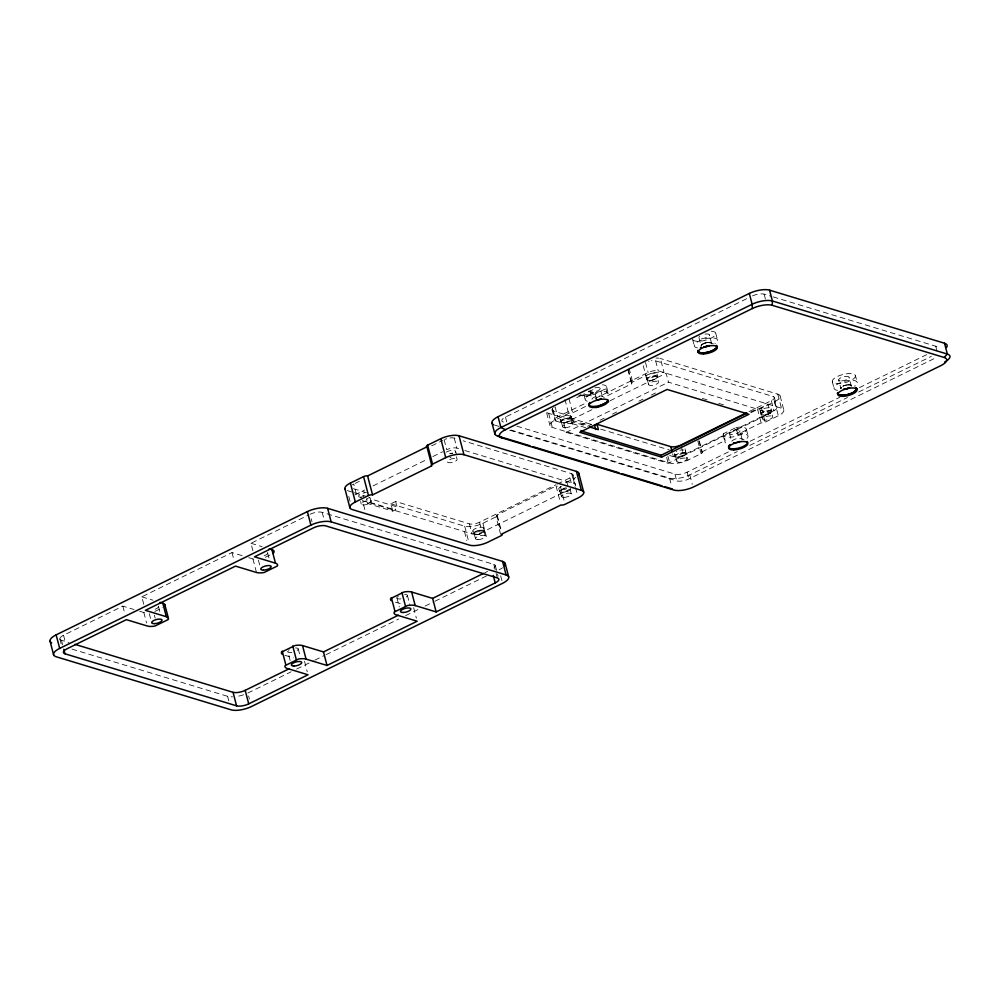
<?xml version="1.0" encoding="UTF-8"?>
<svg xmlns="http://www.w3.org/2000/svg" width="1000" height="1000" viewBox="0 0 1000 1000"><rect width="100%" height="100%" fill="white"/><g stroke="black" fill="none" stroke-linecap="round" stroke-linejoin="round"><path stroke-width="0.75" stroke-dasharray="5 3.75" d="M698.938 337.6L701.125 346A4.875 1.725 -14.6 0 0 701.225 346.213L701.25 345.325M711.562 343.537A4.875 1.725 -14.6 0 1 711.513 343.75L711.562 343.4A5.1 1.8 -14.6 0 0 711.55 343.3L709.35 334.875M851.263 386.05L851.263 385.662A5.1 1.8 -14.6 0 1 851.287 385.875A4.875 1.725 -14.6 0 1 851.213 386.175L851.213 386.188M841.175 387.425L841.038 388.713A5.1 1.8 -14.6 0 1 840.975 388.638A4.875 1.725 -14.6 0 1 840.85 388.387L838.662 380M367.625 503.488L370 502.325L371.875 499.263L397.038 506.9L395.15 509.963L392.788 511.125L367.625 503.488L366.475 499.113M584.113 393.762A11.963 4.225 -14.6 0 0 594.562 394.237L606.112 388.562A11.963 4.225 -14.6 0 0 602.45 384.762M605.913 388.837L607.875 395.337A11.963 4.225 -14.6 0 0 594.95 392.663A11.963 4.225 -14.6 0 0 587.288 401.213M701.45 345.037L704.513 343.2M841.175 387.425L841.3 387.275A4.875 1.725 -14.6 0 0 841.038 387.612A5.1 1.8 -14.6 0 0 840.913 387.9M842.775 386.238L845.238 385.275M355.138 483.387L359.312 481.35M431.625 445.863L442.75 440.412M503.4 422.088A8.975 3.175 -14.6 0 1 505.487 417.062L749.175 297.5M59.862 638.812A8.975 3.175 -14.6 0 1 63.537 635.237L122.85 606.138L134.037 609.525M143.787 604.338L141.838 596.825L231.988 552.587L243.162 555.975M252.925 550.788L250.963 543.275L308.663 514.963M354.963 494.888A7.475 2.637 -14.6 0 1 356.362 494.087L364.7 490M373.05 485.9L427.275 459.288M432.837 456.562L442.575 451.788M578.688 395.775L581.062 394.613L581.263 395.425L586.3 396.95L593.413 393.462L593.212 392.65L588.175 391.112L588.387 391.925L593.413 393.462M581.263 395.425L575.337 398.338L575.125 397.525M588.387 391.925L594.312 389.025M582.312 394.988L586.087 396.138L593.212 392.65M154.9 611.45L162.787 607.587M265.35 557.263L270.6 554.688M591.9 409.688L563.875 423.425L556 421.037A7.475 2.637 -14.6 0 1 557.737 416.85L586.938 402.525M595.288 398.438L648.125 372.5A7.475 2.637 -14.6 0 1 658.25 370.863L781.462 408.225A13.45 4.75 -14.6 0 1 778.337 415.75L765.175 422.212A2.988 1.062 -14.6 0 1 761.125 422.863L737.738 434.338L735.975 427.575L723.425 433.725L725.188 440.487A11.95 4.225 -14.6 0 0 727.475 443.725M698.875 440.7L701.812 451.962A2.988 1.062 -14.6 0 1 701.112 453.638L687.95 460.1A13.45 4.75 -14.6 0 1 669.725 463.05L552.312 427.425A13.45 4.75 -14.6 0 1 555.438 419.9L568.6 413.438A2.988 1.062 -14.6 0 1 572.65 412.788L586.15 406.163M607.675 395.6L631.962 383.688A2.988 1.062 -14.6 0 1 632.663 382.013L645.825 375.55A13.45 4.75 -14.6 0 1 664.05 372.6L660.387 358.525A13.45 4.75 -14.6 0 0 655.95 358.05M392.788 511.125L390.875 503.812L395.625 501.488L469.425 523.875A7.475 2.637 -14.6 0 0 479.55 522.238L556.038 484.712M585.675 427.688L570.875 423.2L569.462 417.788L571.838 416.625L573.25 422.038L586.575 426.075M610.1 400.75L666.137 373.263L668.462 382.188L770.438 413.125L768.112 404.2L749.912 413.137M570.875 423.2L573.25 422.038M563.875 423.425L566.213 432.362L668.462 382.188M587.6 426.312L591.75 424.275M600.075 420.2L604.225 418.15M612.537 414.075L616.7 412.038M638.875 401.163L643.037 399.113M651.35 395.037L655.5 393M557.425 484.038L569.938 477.887A7.475 2.637 -14.6 0 0 571.675 473.713L463.188 440.8M500.625 534.288L496.075 516.8A2.988 1.062 -14.6 0 0 496.775 515.125L556.075 486.025A2.988 1.062 -14.6 0 0 557.413 486.112M390.875 503.812L464.688 526.213A13.45 4.75 -14.6 0 0 482.912 523.263L496.075 516.8M565.4 482.788L573.3 478.913A13.45 4.75 -14.6 0 0 575.8 477.475M364.837 509.6L362.5 500.662L472.038 533.888A7.475 2.637 -14.6 0 0 482.163 532.25L572.55 487.9M749.062 411.575L771.312 400.662A7.475 2.637 -14.6 0 0 773.05 396.475L655.638 360.85A7.475 2.637 -14.6 0 0 651.4 360.737M750.562 412.175L757.45 408.787A2.988 1.062 -14.6 0 0 761.5 408.137L774.675 401.675A13.45 4.75 -14.6 0 0 777.8 394.15L660.387 358.525M669.638 455.513L673.413 456.662A7.475 2.637 -14.6 0 0 683.538 455.025L773.925 410.675A7.475 2.637 -14.6 0 0 775.662 406.488L773.05 396.475M566.213 432.362L668.188 463.3L770.438 413.125M701.812 451.962L725.188 440.487M516.825 426.163L674.987 474.137A8.975 3.175 -14.6 0 0 687.138 472.175L729.163 451.562M750.163 441.25L839.8 397.275M859.412 387.65L926.637 354.675M484.825 572.775L487.575 571.425M510.913 430.012L669.55 478.137A14.95 5.288 -14.6 0 0 689.8 474.862L737.262 451.587M749.825 445.425L847.525 397.475M858.688 392L931.275 356.388M247.862 693.037L291.125 671.8M296.712 669.062L313.463 660.85M314.85 660.163L324.625 655.362M326.025 654.688L398.6 619.075M405.588 615.65L419.538 608.8M425.125 606.062L433.5 601.95M434.9 601.263L489.338 574.562M509.637 430.213L676.75 480.913A8.975 3.175 -14.6 0 0 688.9 478.938L935.4 358A8.975 3.175 -14.6 0 0 936.287 357.537M704.525 343.2L708.2 342.375M845.238 385.275L849.65 384.787L853.138 386.275M713.413 343.888L708.213 342.375A4.875 1.725 -14.6 0 0 707.775 342.425M752.463 295.9A8.975 3.175 -14.6 0 1 764.137 294.163L771.587 296.425M773.088 296.875L935.725 346.213A8.975 3.175 -14.6 0 1 936.938 348.787M702.312 398.4L708.263 400.2M718.675 403.363L724.638 405.163M552.537 408.675A7.475 2.637 -14.6 0 0 553.387 411.025L571.838 416.625M569.462 417.788L594.625 425.412M547.05 412.575A13.45 4.75 -14.6 0 0 548.65 413.35L588.775 425.525M600.662 429.137L666.062 448.975A13.45 4.75 -14.6 0 0 669.05 449.425M494.6 425.062L499.05 426.413M450.025 437.975A7.475 2.637 -14.6 0 1 454.263 438.088L457.238 438.988M444.137 439.725L446.75 449.738A7.475 2.637 -14.6 0 1 456.875 448.1L459.5 448.9M464.762 450.5L574.288 483.725A7.475 2.637 -14.6 0 1 574.95 486.275M353.438 488.688L364.787 492.137M347.262 490.588L352.95 492.312M354.363 492.738L365.725 496.188M370 502.325L395.15 509.963M310.038 514.288A8.975 3.175 -14.6 0 1 322.188 512.325L493.787 564.388L497.312 577.913M250.963 543.275L262.15 546.663M248.762 557.675L252.95 558.95A11.963 4.225 -14.6 0 0 255.012 559.312M395.475 602.188L402.463 604.3M141.838 596.825L153.012 600.212M139.625 611.225L143.825 612.487A11.963 4.225 -14.6 0 0 145.875 612.863M284.938 655.3L293.325 657.85M59.962 639.212A8.975 3.175 -14.6 0 0 61.45 640.25L68.913 642.513M71.938 649.087L227.613 696.312A14.95 5.288 -14.6 0 0 232.537 696.838M741.55 438.612L744.013 439.825M604.288 397.438L601.825 396.225A5.387 1.9 -14.6 0 0 595.075 396.875A5.387 1.9 -14.6 0 0 592.288 399.963M850.837 385.138L850.688 385.062A4.875 1.725 -14.6 0 1 850.875 385.2L850.837 385.15A5.1 1.8 -14.6 0 0 850.375 384.963M711.25 342.875A5.1 1.8 -14.6 0 1 711.425 343.038L710.962 342.675A5.1 1.8 -14.6 0 0 710.65 342.575M851.225 385.55L850.962 385.238A5.1 1.8 -14.6 0 1 851.15 385.425A4.875 1.725 -14.6 0 1 851.263 385.7L849.075 377.262M711.538 343.275L711.438 343.05A4.875 1.725 -14.6 0 1 711.538 343.312L711.562 343.4M559.987 419.062L560.075 419.312A5.675 2.013 -14.6 0 0 568.913 418.562A5.675 2.013 -14.6 0 0 567.775 415.312A5.675 2.013 -14.6 0 0 559.987 419.062L560.712 421.838M771.25 408.825A5.675 2.013 -14.6 0 1 763.2 412.575A5.675 2.013 -14.6 0 1 762.75 409.1A5.675 2.013 -14.6 0 1 771.25 408.825L771.938 411.438M685.212 450.887L685.938 453.638M571.7 418.975L570.988 416.213L571.725 419.113A5.675 2.013 -14.6 0 1 563.575 422.825A5.675 2.013 -14.6 0 1 563.325 419.3A5.675 2.013 -14.6 0 1 571.725 419.113M483.837 528.112L484.562 530.862A5.675 2.013 -14.6 0 1 476.75 534.7A5.675 2.013 -14.6 0 1 475.875 531.337A5.675 2.013 -14.6 0 1 484.562 530.862M935.725 346.213L937.138 351.625M855.45 375.613A11.963 4.225 -14.6 0 1 839.013 383.675A11.963 4.225 -14.6 0 1 837.163 376.6A11.963 4.225 -14.6 0 1 855.45 375.613L857.212 382.388M832.3 381.65L834.062 388.413M764.137 294.163L765.9 300.925M780.15 395.988L783.812 410.062M777.8 394.15L781.462 408.225M774.362 397.5L776.963 407.512M774.675 401.675L778.337 415.75M771.312 400.662L773.925 410.675M771.35 411.587A5.088 1.8 -14.6 0 1 764.375 415.012A5.088 1.8 -14.6 0 1 763.587 412A5.088 1.8 -14.6 0 1 771.35 411.587L772.7 416.725A5.088 1.8 -14.6 0 1 765.713 420.163A5.088 1.8 -14.6 0 1 764.925 417.15A5.088 1.8 -14.6 0 1 772.7 416.725M761.5 408.137L765.175 422.212M761.513 414.15L762.862 419.288M760.225 411.575L760.938 414.3M757.45 408.787L761.125 422.863M746.312 429.162L748.075 435.925M715.725 333.225L717.487 339.988M739.95 430.825A5.387 1.9 -14.6 0 1 732.55 434.45A5.387 1.9 -14.6 0 1 731.712 431.262A5.387 1.9 -14.6 0 1 739.95 430.825L742.125 439.212M729.525 433.537L731.712 441.925M723.162 435.188L724.925 441.962M692.575 339.25L694.338 346.025M699.4 441.112L702.325 452.375M697.812 440.975L701.112 453.638M685.013 448.837L687.95 460.1M685.35 453.787A5.088 1.8 -14.6 0 1 678.375 457.212A5.088 1.8 -14.6 0 1 677.588 454.2A5.088 1.8 -14.6 0 1 685.35 453.787L686.7 458.925A5.088 1.8 -14.6 0 1 679.712 462.35A5.088 1.8 -14.6 0 1 678.925 459.338A5.088 1.8 -14.6 0 1 686.7 458.925M689.8 474.862L692.262 484.338M681.3 446.438L683.538 455.025M687.138 472.175L688.9 478.938M655.638 360.85L658.25 370.863M657 374.062L657.712 376.788M657.125 376.938A5.088 1.8 -14.6 0 1 650.138 380.363A5.088 1.8 -14.6 0 1 649.362 377.35A5.088 1.8 -14.6 0 1 657.125 376.938L658.462 382.075A5.088 1.8 -14.6 0 1 651.488 385.5A5.088 1.8 -14.6 0 1 650.7 382.488A5.088 1.8 -14.6 0 1 658.462 382.075M675.512 456.35L676.862 461.488M674.938 456.5L674.225 453.775A5.675 2.013 -14.6 0 0 682.625 453.462A5.675 2.013 -14.6 0 0 682.613 449.95M672.663 453.8L673.413 456.662M674.987 474.137L676.75 480.913M645.512 362.488L648.125 372.5M667.887 456.012L669.725 463.05M647.288 379.5L648.625 384.637M643.263 365.7L645.825 375.55M646.712 379.65L646.012 376.962A5.675 2.013 -14.6 0 0 654.538 376.55A5.675 2.013 -14.6 0 0 654.188 373.1A5.675 2.013 -14.6 0 0 645.987 376.7M666.637 457.35L668.188 463.3M669.55 478.137L671.663 486.262M629 367.938L632.663 382.013M628.3 369.613L631.962 383.688M627.775 369.2L631.45 383.275M606.587 386.775L608.35 393.537M594.875 387.863A5.387 1.9 -14.6 0 1 600.225 388.475L602.413 396.825M595.188 394.1L596.95 400.863M589.8 391.138L591.987 399.538M586.087 396.138L586.3 396.95M583.787 394.15L585.2 399.562M568.987 398.713L572.65 412.788M571.125 419.125L572.463 424.275M564.938 399.363L568.6 413.438M561.287 421.688L562.625 426.838M555.125 406.838L557.737 416.85M572.987 474.738L575.588 484.75M573.3 478.913L575.2 486.2M575.575 487.65L577.475 494.938M571.675 473.713L574.288 483.725M553.387 411.025L556 421.037M552.5 408.638L555.438 419.9M552.087 410L554.7 420.012M569.938 477.887L571.8 485.05M571.325 493.963L569.975 488.825A5.088 1.8 -14.6 0 1 565.188 491.925A5.088 1.8 -14.6 0 1 560.15 491.025A5.088 1.8 -14.6 0 1 566.213 488.05M566.737 481.438L568.288 487.388M548.65 413.35L552.312 427.425M546.663 412.912L549.963 425.575M560.513 486.825L564.688 502.863M560.138 491.388L561.487 496.525M558.85 488.8L559.562 491.538M556.075 486.025L560.25 502.05M505.487 417.062L506.887 422.475M497.287 515.538L501.463 531.562M496.775 515.125L500.95 531.15M500.662 575.775L502.238 581.788M495.35 565.612L498.088 576.138M482.912 523.263L487.088 539.288M483.975 531.013L485.325 536.163M479.55 522.238L482.163 532.25M454.263 438.088L456.875 448.1M455.625 451.3L456.337 454.012M456.425 456.737L457.088 459.312A5.088 1.8 -14.6 0 1 450.112 462.738A5.088 1.8 -14.6 0 1 449.325 459.725A5.088 1.8 -14.6 0 1 457.088 459.312M474.137 533.575L475.487 538.725M472.85 531.013L473.562 533.737M469.425 523.875L472.038 533.888M464.688 526.213L468.862 542.238M464.487 531.6L466.812 540.538M395.625 501.488L397.038 506.9M413.638 607.7L416.388 618.225M407.4 595.45L409.75 604.475M396.938 597.913L399.288 606.938M370.087 497.65L371.087 501.512A5.088 1.8 -14.6 0 1 363.812 504.95A5.088 1.8 -14.6 0 1 363.587 501.8A5.088 1.8 -14.6 0 1 371.112 501.625M360.588 501.5L361.25 504.075M356.362 494.087L353.75 484.075A7.475 2.637 -14.6 0 0 352.362 484.875M348.787 496.413L350.3 502.25M322.188 512.325L324.15 519.837M311.212 518.8L312 521.812M304.513 661.237L307.25 671.762M298.263 648.988L300.225 656.513M267.675 553.062L269.237 559.075M290.15 660.475L287.8 651.462A5.387 1.9 -14.6 0 0 293.175 652.15M258.387 560.037L259.95 566.05M252.95 558.95L256.475 572.475M231.988 552.587L233.95 560.1M248.637 696.038L249.425 699.05M227.613 696.312L228.787 700.825M158.537 606.6L160.1 612.612M154.375 615.1L155.162 618.112M149.25 613.587L150.825 619.6M143.825 612.487L146.562 623.025M122.85 606.138L124.812 613.65M63.537 635.237L65.5 642.75M61.45 640.25L62.625 644.762M59.887 639.025L61.463 645.037M701.925 344.575A4.875 1.725 -14.6 0 1 702.288 344.312M702.712 344.038A4.875 1.725 -14.6 0 1 703.2 343.787M702.312 344.288A5.1 1.8 -14.6 0 1 702.763 344.012M703.263 343.738A5.1 1.8 -14.6 0 1 703.825 343.488M704.412 343.263A5.1 1.8 -14.6 0 1 705.037 343.05M705.675 342.863A5.1 1.8 -14.6 0 1 706.325 342.713M705.013 334.113A5.387 1.9 -14.6 0 1 709.163 335.662A5.387 1.9 -14.6 0 1 702.062 338.512A5.387 1.9 -14.6 0 1 699.638 336.262M707.438 342.55A5.1 1.8 -14.6 0 1 708.075 342.463M708.675 342.413A5.1 1.8 -14.6 0 1 709.25 342.4M709.775 342.425A5.1 1.8 -14.6 0 1 710.25 342.475A4.875 1.725 -14.6 0 1 710.688 342.638M711.263 331.188A11.963 4.225 -14.6 0 1 710.688 338.363A11.963 4.225 -14.6 0 1 692.987 339.975M706.562 342.625A4.875 1.725 -14.6 0 1 707.175 342.512M711.012 342.762A4.875 1.725 -14.6 0 1 711.263 342.912M837.45 390.337A11.963 4.225 -14.6 0 1 837.188 384.312A11.963 4.225 -14.6 0 1 853.425 380.412A11.963 4.225 -14.6 0 1 854.438 386.25M697.45 347.9A11.963 4.225 -14.6 0 1 697.613 341.838A11.963 4.225 -14.6 0 1 713.7 338.013A11.963 4.225 -14.6 0 1 714.85 343.775M735.975 427.575A11.95 4.225 -14.6 0 1 746.225 430.225A11.95 4.225 -14.6 0 1 732.525 436.938A11.95 4.225 -14.6 0 1 723.438 433.725M737.738 434.338A11.95 4.225 -14.6 0 1 747.4 434.975A11.95 4.225 -14.6 0 1 744.925 440.025M705.088 343.013A4.875 1.725 -14.6 0 1 705.713 342.837M701.175 345.525A4.875 1.725 -14.6 0 0 701.112 345.775A5.1 1.8 -14.6 0 0 701.125 345.962M701.562 344.938A5.1 1.8 -14.6 0 1 701.875 344.663M843.55 385.875A4.875 1.725 -14.6 0 1 844.112 385.65M600.225 388.475A5.387 1.9 -14.6 0 1 595.612 391.6A5.387 1.9 -14.6 0 1 589.85 391.262M590.025 390.337A5.387 1.9 -14.6 0 1 590.262 390.037M840.863 388.375A5.1 1.8 -14.6 0 1 840.837 388.188A4.875 1.725 -14.6 0 1 840.9 387.875M847.625 384.8A4.875 1.725 -14.6 0 1 848.213 384.75M848.75 384.738A4.875 1.725 -14.6 0 1 849.25 384.762M848.4 384.8A5.1 1.8 -14.6 0 1 848.975 384.787M849.5 384.812A5.1 1.8 -14.6 0 1 849.963 384.862M849.912 384.825A4.875 1.725 -14.6 0 1 850.3 384.913M843.037 386.1A5.1 1.8 -14.6 0 1 843.6 385.85M844.188 385.613A5.1 1.8 -14.6 0 1 844.812 385.412M676.25 451.538A5.675 2.013 -14.6 0 1 676.838 451.25M679.9 450.25A5.675 2.013 -14.6 0 1 681.65 449.988M844.925 385.363A4.875 1.725 -14.6 0 1 845.537 385.188A5.1 1.8 -14.6 0 1 846.1 385.075A4.875 1.725 -14.6 0 1 846.775 384.925M731.838 441.262A5.387 1.9 -14.6 0 1 738.312 438.363A5.387 1.9 -14.6 0 1 741.912 440.012M553.737 407.638A7.475 2.637 -14.6 0 1 554.05 407.438M648.575 361.337A7.475 2.637 -14.6 0 1 649.038 361.213M369.175 497.55A5.088 1.8 -14.6 0 1 368.825 497.825M367.137 498.762A5.088 1.8 -14.6 0 1 366.238 499.1M360.838 497.463A5.088 1.8 -14.6 0 1 361.25 497.188M363.125 496.3A5.088 1.8 -14.6 0 1 363.738 496.087M369.688 497.537A5.675 2.013 -14.6 0 1 368.837 498.162M367.725 498.75A5.675 2.013 -14.6 0 1 366.4 499.275M360.363 497.438A5.675 2.013 -14.6 0 1 361.362 496.825M362.587 496.262A5.675 2.013 -14.6 0 1 363.612 495.913M566.763 488.713A5.675 2.013 -14.6 0 1 559.513 489.487A5.675 2.013 -14.6 0 1 561.475 486.287M570.575 488.8A5.675 2.013 -14.6 0 1 564.725 492.238A5.675 2.013 -14.6 0 1 559.6 491.037A5.675 2.013 -14.6 0 1 566.35 487.8M361.238 497.35A5.675 2.013 -14.6 0 1 359.25 495.075A5.675 2.013 -14.6 0 1 366.4 492.537M446.275 452.137A5.675 2.013 -14.6 0 1 453.263 450.337A5.675 2.013 -14.6 0 1 455.188 452.425M444.95 439.363A7.475 2.637 -14.6 0 1 446.725 438.713M450.375 453.713A5.088 1.8 -14.6 0 1 452.6 453.325M450.975 457.488A5.675 2.013 -14.6 0 1 449.9 457.7M449.613 453.713A5.675 2.013 -14.6 0 1 452.475 453.113M243.6 694.775A14.95 5.288 -14.6 0 1 236.088 696.538M502.475 567.762A14.95 5.288 -14.6 0 1 499.1 569.763M158.325 606.15A5.387 1.9 -14.6 0 1 152.088 610.013M267.462 552.6A5.387 1.9 -14.6 0 1 262.575 556.213M404.663 594.4A5.387 1.9 -14.6 0 1 404.9 597.737M400.95 598.862A5.387 1.9 -14.6 0 1 397.075 597.375M397.575 596.788A5.387 1.9 -14.6 0 1 398.375 596.188M295.525 647.938A5.387 1.9 -14.6 0 1 295.763 651.275M288.438 650.325A5.387 1.9 -14.6 0 1 289.237 649.737M493.787 564.388A8.975 3.175 -14.6 0 1 492.987 568.688M841.625 380.9A5.375 1.9 -14.6 0 0 849.087 377.3A5.375 1.9 -14.6 0 0 840.913 377.688A5.375 1.9 -14.6 0 0 841.625 380.9M649.575 380.625A5.675 2.013 -14.6 0 0 657.725 376.912A5.675 2.013 -14.6 0 0 649.325 377.113A5.675 2.013 -14.6 0 0 649.575 380.625M565.188 427.713A5.088 1.8 -14.6 0 0 572.487 424.387A5.088 1.8 -14.6 0 0 564.963 424.562A5.088 1.8 -14.6 0 0 565.188 427.713M563.85 422.562A5.088 1.8 -14.6 0 0 571.15 419.25A5.088 1.8 -14.6 0 0 563.625 419.412A5.088 1.8 -14.6 0 0 563.85 422.562M677.8 457.475A5.675 2.013 -14.6 0 0 685.95 453.762A5.675 2.013 -14.6 0 0 677.55 453.95A5.675 2.013 -14.6 0 0 677.8 457.475M763.8 415.275A5.675 2.013 -14.6 0 0 771.95 411.562A5.675 2.013 -14.6 0 0 763.55 411.763A5.675 2.013 -14.6 0 0 763.8 415.275M564.05 497.4A5.088 1.8 -14.6 0 0 571.337 494.087A5.088 1.8 -14.6 0 0 563.825 494.25A5.088 1.8 -14.6 0 0 564.05 497.4M475.838 532A5.675 2.013 -14.6 0 0 483.875 528.25A5.675 2.013 -14.6 0 0 475.363 528.538A5.675 2.013 -14.6 0 0 475.838 532M476.7 534.462A5.088 1.8 -14.6 0 0 484 531.138A5.088 1.8 -14.6 0 0 476.475 531.312A5.088 1.8 -14.6 0 0 476.7 534.462M478.05 539.6A5.088 1.8 -14.6 0 0 485.337 536.275A5.088 1.8 -14.6 0 0 477.825 536.45A5.088 1.8 -14.6 0 0 478.05 539.6"/><path stroke-width="1.5" d="M697.812 350.688L698.062 351.625M716.6 345.6A9.862 3.487 -14.6 0 1 716.85 345.975A9.363 3.312 -14.6 0 1 716.975 346.425A9.862 3.487 -14.6 0 1 716.925 346.9A9.363 3.312 -14.6 0 1 716.838 347.125L716.712 347.413A9.363 3.312 -14.6 0 0 716.838 347.163L716.388 345.412M856.663 388.587L856.65 389.3A9.363 3.312 -14.6 0 1 856.45 389.75M769.575 290.163L944.525 343.237L947.337 354.062L944.137 357.463L772.25 305.312L772.387 300.988L769.575 290.163A14.95 5.288 -14.6 0 0 749.325 293.438L498.075 416.7A14.95 5.288 -14.6 0 0 492.537 423.938M697.812 350.712L697.85 350.475A9.862 3.487 -14.6 0 0 697.8 350.938A9.363 3.312 -14.6 0 0 697.95 351.425A9.862 3.487 -14.6 0 0 698.188 351.775L700.413 352.725M856.65 389.3L854.062 391.975A9.862 3.487 -14.6 0 1 853.188 392.488L852.087 393.025A9.862 3.487 -14.6 0 1 851.05 393.462L851.65 393.212M273.225 553.4L273.9 552.438A11.963 4.225 -14.6 0 0 271.938 549.637L269.137 548.787M398.387 615.188L323.488 651.925L302.525 645.575A11.963 4.225 -14.6 0 0 295 645.5L281.575 652.075A11.963 4.225 -14.6 0 0 282.125 654.2M64.975 653.787A8.975 3.175 -14.6 0 1 67.062 648.763L126.375 619.663L147.35 626.025A11.963 4.225 -14.6 0 0 154.863 626.1L168.287 619.513A11.963 4.225 -14.6 0 0 166.325 616.712L145.363 610.35L235.512 566.125L256.475 572.475A11.963 4.225 -14.6 0 0 264 572.55L277.425 565.975A11.963 4.225 -14.6 0 0 275.462 563.162L254.488 556.812L313.562 527.825A8.975 3.175 -14.6 0 1 325.712 525.862L497.312 577.913A8.975 3.175 -14.6 0 1 495.225 582.938L436.15 611.912L415.175 605.562A11.963 4.225 -14.6 0 0 407.663 605.487L394.237 612.062A11.963 4.225 -14.6 0 0 396.2 614.875L417.163 621.225L327.013 665.462L306.05 659.1A11.963 4.225 -14.6 0 0 298.525 659.025L285.1 665.612A11.963 4.225 -14.6 0 0 287.062 668.413L308.038 674.775L248.725 703.875A8.975 3.175 -14.6 0 1 236.575 705.837L64.975 653.787L63.8 649.275M483.45 573.45L432.625 598.387L411.65 592.025A11.963 4.225 -14.6 0 0 404.137 591.95L390.712 598.538A11.963 4.225 -14.6 0 0 391.262 600.65M715.825 348.5L716.712 347.425A9.862 3.487 -14.6 0 1 716.363 347.938A9.363 3.312 -14.6 0 1 715.837 348.475L714.338 349.588A9.363 3.312 -14.6 0 0 715.212 349A9.862 3.487 -14.6 0 0 715.8 348.512M854.875 391.438L854.9 391.413A9.862 3.487 -14.6 0 0 855.525 390.9M854.062 391.975L853.15 392.5A9.363 3.312 -14.6 0 1 852.163 392.987L851.587 393.237M713.462 350.1L714.338 349.588A9.862 3.487 -14.6 0 1 713.462 350.1L712.4 350.625A9.862 3.487 -14.6 0 1 711.325 351.075L710.075 351.525A9.862 3.487 -14.6 0 1 708.938 351.887L707.638 352.225A9.862 3.487 -14.6 0 1 706.438 352.475L705.15 352.688A9.363 3.312 -14.6 0 0 706.375 352.488L707.638 352.225M345.412 489.575A13.45 4.75 -14.6 0 1 350.4 483.062L363.562 476.6A2.988 1.062 -14.6 0 1 367.612 475.938L426.925 446.838A2.988 1.062 -14.6 0 1 427.625 445.175L440.788 438.713A13.45 4.75 -14.6 0 1 459.012 435.763L576.425 471.388A13.45 4.75 -14.6 0 1 578.462 474.888M50.6 642.113A14.95 5.288 -14.6 0 1 56.137 634.875L307.375 511.6A14.95 5.288 -14.6 0 1 327.625 508.325L502.575 561.4A14.95 5.288 -14.6 0 1 504.588 565.7M576.425 471.388L581.362 490.325A13.45 4.75 -14.6 0 1 578.237 497.85L565.062 504.312A2.988 1.062 -14.6 0 1 561.013 504.975L501.7 534.075A2.988 1.062 -14.6 0 1 501.012 535.75L487.837 542.2A13.45 4.75 -14.6 0 1 469.613 545.15L352.2 509.538A13.45 4.75 -14.6 0 1 355.337 502L368.5 495.538A2.988 1.062 -14.6 0 1 372.55 494.888L431.863 465.788A2.988 1.062 -14.6 0 1 432.55 464.113L427.625 445.175M432.55 464.113L445.725 457.65A13.45 4.75 -14.6 0 1 463.95 454.7L581.362 490.325M59.662 648.4L310.9 525.138A14.95 5.288 -14.6 0 1 331.15 521.862L506.1 574.938A14.95 5.288 -14.6 0 1 502.625 583.3L251.388 706.562A14.95 5.288 -14.6 0 1 231.137 709.837L56.188 656.762A14.95 5.288 -14.6 0 1 59.662 648.4L56.137 634.875M498.075 416.7L500.9 427.525A14.95 5.288 -14.6 0 0 497.425 435.9L502.025 437.9A14.688 5.188 -14.6 0 1 505.45 429.688L752.362 308.538A14.688 5.188 -14.6 0 1 772.25 305.312M596.1 407.625L608.7 401.438M746.287 412.938L680.925 445A7.475 2.637 -14.6 0 1 670.8 446.65L597 424.25L594.625 425.412L595.688 429.475M580.775 430.85L661.137 455.225L747.062 413.075M661.637 457.125L748.938 414.288L667.087 389.45L579.775 432.287L661.637 457.125L661.137 455.225M74.887 644.325L233.05 692.312A8.975 3.175 -14.6 0 0 245.2 690.337L289.337 668.688M848.5 388.2L849.6 387.663A4.875 1.725 -14.6 0 1 849.112 387.925A5.1 1.8 -14.6 0 1 848.55 388.175M711.85 350.863L711.3 351.087A9.363 3.312 -14.6 0 1 710.163 351.5L709.425 351.737M848.662 394.275L851.012 393.475A9.363 3.312 -14.6 0 1 849.887 393.888L849.837 393.913A9.862 3.487 -14.6 0 1 848.662 394.275L847.375 394.613M703.7 346.9A5.1 1.8 -14.6 0 0 704.275 346.887L709.35 345.55A5.1 1.8 -14.6 0 1 708.787 345.8A4.875 1.725 -14.6 0 1 708.175 346.05A5.1 1.8 -14.6 0 1 707.575 346.25A4.875 1.725 -14.6 0 1 706.975 346.425M843.925 389.288A5.1 1.8 -14.6 0 1 843.575 389.3L848.487 388.2A4.875 1.725 -14.6 0 1 847.9 388.438M842.712 395.25A9.363 3.312 -14.6 0 0 843.8 395.188A9.862 3.487 -14.6 0 0 844.837 395.075L847.362 394.613A9.862 3.487 -14.6 0 1 846.15 394.862A9.363 3.312 -14.6 0 1 844.925 395.062M703.962 352.812L705.15 352.688A9.862 3.487 -14.6 0 1 704 352.812L702.812 352.875A9.862 3.487 -14.6 0 1 701.787 352.875L700.788 352.788A9.363 3.312 -14.6 0 0 701.75 352.863L702.812 352.875M843.713 395.2L844.875 395.075M843.675 395.213L842.537 395.262A9.862 3.487 -14.6 0 1 841.513 395.262L842.537 395.262M837.562 393.562L837.525 393.35A9.862 3.487 -14.6 0 1 837.575 392.875L837.525 393.338A9.363 3.312 -14.6 0 0 837.562 393.562L839.663 395.025A9.862 3.487 -14.6 0 0 840.487 395.175L841.475 395.262A9.363 3.312 -14.6 0 1 840.55 395.175M700.362 352.725L700.788 352.788A9.862 3.487 -14.6 0 1 699.963 352.638A9.363 3.312 -14.6 0 1 699.338 352.438M840.512 395.175L839.663 395.025A9.363 3.312 -14.6 0 1 839.062 394.825M589.525 426.975L598.413 429.663L597 424.25M497.425 435.9L530.037 445.788M533 446.688L619 472.775M621.962 473.675L661.988 485.825M664.963 486.725L672.375 488.975M502.025 437.9L673.913 490.05A14.688 5.188 -14.6 0 0 693.812 486.825L940.725 365.688A14.688 5.188 -14.6 0 0 944.137 357.463M160 602.337L162.8 603.175A11.963 4.225 -14.6 0 1 164.762 605.988M505.45 429.688L500.9 427.525L752.138 304.262A14.95 5.288 -14.6 0 1 772.387 300.988L947.337 354.062A14.95 5.288 -14.6 0 1 944.625 362.038M855.913 387.7A9.363 3.312 -14.6 0 1 856.325 388.025L856.45 388.15A9.862 3.487 -14.6 0 0 856.325 388L855.638 387.512A9.862 3.487 -14.6 0 1 855.85 387.625M749.325 293.438L752.138 304.262L752.362 308.538M670.8 446.65L671.925 450.938M578.775 473.225L583.7 492.175M492 423.013L494.812 433.837M505.188 563.45L508.713 576.987M502.575 561.4L506.1 574.938M459.012 435.763L463.95 454.7M493.263 575.413L495.225 582.938M440.788 438.713L445.725 457.65M426.925 446.838L431.475 464.325M432.625 598.387L436.15 611.912M411.65 592.025L415.175 605.562M401.887 592.425L405.412 605.962M367.612 475.938L372.55 494.888M363.562 476.6L368.5 495.538M391.375 597.575L394.9 611.112M350.4 483.062L355.337 502M344.925 488.738L349.862 507.688M327.625 508.325L331.15 521.862M307.375 511.6L310.9 525.138M323.488 651.925L327.013 665.462M302.525 645.575L306.05 659.1M271.938 549.637L275.462 563.162M292.75 645.975L296.275 659.5M282.25 651.125L285.775 664.663M245.2 690.337L248.725 703.875M233.05 692.312L236.575 705.837M164.887 604.825L168.412 618.35M162.8 603.175L166.325 616.712M50.05 641.188L53.575 654.712M838.1 394.237A9.363 3.312 -14.6 0 0 838.512 394.562A9.862 3.487 -14.6 0 0 838.913 394.8M837.837 393.862A9.363 3.312 -14.6 0 1 837.763 393.65M837.775 392.987A9.363 3.312 -14.6 0 1 837.913 392.612M706.812 346.475A5.1 1.8 -14.6 0 1 706.162 346.625A4.875 1.725 -14.6 0 1 705.487 346.75A5.1 1.8 -14.6 0 1 704.875 346.838A4.875 1.725 -14.6 0 1 704.312 346.887M856.7 388.837A9.862 3.487 -14.6 0 1 856.65 389.288M856.425 389.825A9.862 3.487 -14.6 0 1 856.075 390.325A9.363 3.312 -14.6 0 1 855.6 390.775M837.913 394.162A9.862 3.487 -14.6 0 1 837.65 393.8M856.625 388.488A9.363 3.312 -14.6 0 1 856.7 388.812M854.963 391.3A9.363 3.312 -14.6 0 1 854.2 391.812M848.725 394.25A9.363 3.312 -14.6 0 1 847.537 394.562M607.725 399.538A9.862 3.487 -14.6 0 1 597.888 405.913A9.862 3.487 -14.6 0 1 588.938 403.512M589.55 402.7A9.862 3.487 -14.6 0 1 589.825 402.425M601.225 398.525A5.387 1.9 -14.6 0 1 595.65 400.4M846.575 388.85A5.1 1.8 -14.6 0 1 845.925 389M845.825 389.025A4.875 1.725 -14.6 0 1 845.212 389.137A5.1 1.8 -14.6 0 1 844.538 389.237M699.2 352.413A9.862 3.487 -14.6 0 1 698.65 352.137A9.363 3.312 -14.6 0 1 698.213 351.8M713.575 350.012A9.363 3.312 -14.6 0 1 712.6 350.487M709.013 351.863A9.363 3.312 -14.6 0 1 707.825 352.163M704.075 352.8A9.363 3.312 -14.6 0 1 702.987 352.863M847.312 388.638A4.875 1.725 -14.6 0 1 846.7 388.812M944.525 343.237A14.95 5.288 -14.6 0 1 946.538 347.525M739.938 441.488A5.387 1.9 -14.6 0 1 733.575 442.825M493.612 424.688A14.95 5.288 -14.6 0 1 493.2 424.462M747.562 442.6A9.862 3.487 -14.6 0 1 738.55 448.075A9.862 3.487 -14.6 0 1 728.512 447.325M728.525 446.15A9.862 3.487 -14.6 0 1 728.825 445.637M729.55 444.812A9.862 3.487 -14.6 0 1 729.875 444.55M747.175 441.525A9.862 3.487 -14.6 0 1 747.525 442.137M51.662 642.85A14.95 5.288 -14.6 0 1 50.9 642.375M700.875 347.537L700.438 347.788A9.862 3.487 -14.6 0 1 700.825 347.562L700.938 347.488M703.5 353.95A9.862 3.487 -14.6 0 0 717.237 347.35A9.862 3.487 -14.6 0 0 702.288 348.025A9.862 3.487 -14.6 0 0 703.5 353.95M841.938 396.35A9.862 3.487 -14.6 0 0 856.95 390.3A9.862 3.487 -14.6 0 0 843.3 389.837A9.862 3.487 -14.6 0 0 841.938 396.35M733.688 449.9A9.862 3.487 -14.6 0 0 747.85 443.45A9.862 3.487 -14.6 0 0 733.25 443.775A9.862 3.487 -14.6 0 0 733.688 449.9M592.413 407.463A9.862 3.487 -14.6 0 0 607.987 401.788A9.862 3.487 -14.6 0 0 595.212 400.7A9.862 3.487 -14.6 0 0 592.413 407.463M294.062 666.038A5.387 1.9 -14.6 0 0 301.788 662.525A5.387 1.9 -14.6 0 0 293.825 662.712A5.387 1.9 -14.6 0 0 294.062 666.038M403.2 612.5A5.387 1.9 -14.6 0 0 410.925 608.975A5.387 1.9 -14.6 0 0 402.962 609.163A5.387 1.9 -14.6 0 0 403.2 612.5M263.475 570.112A5.387 1.9 -14.6 0 0 271.2 566.587A5.387 1.9 -14.6 0 0 263.238 566.775A5.387 1.9 -14.6 0 0 263.475 570.112M154.338 623.65A5.387 1.9 -14.6 0 0 162.062 620.138A5.387 1.9 -14.6 0 0 154.1 620.325A5.387 1.9 -14.6 0 0 154.338 623.65"/></g></svg>
